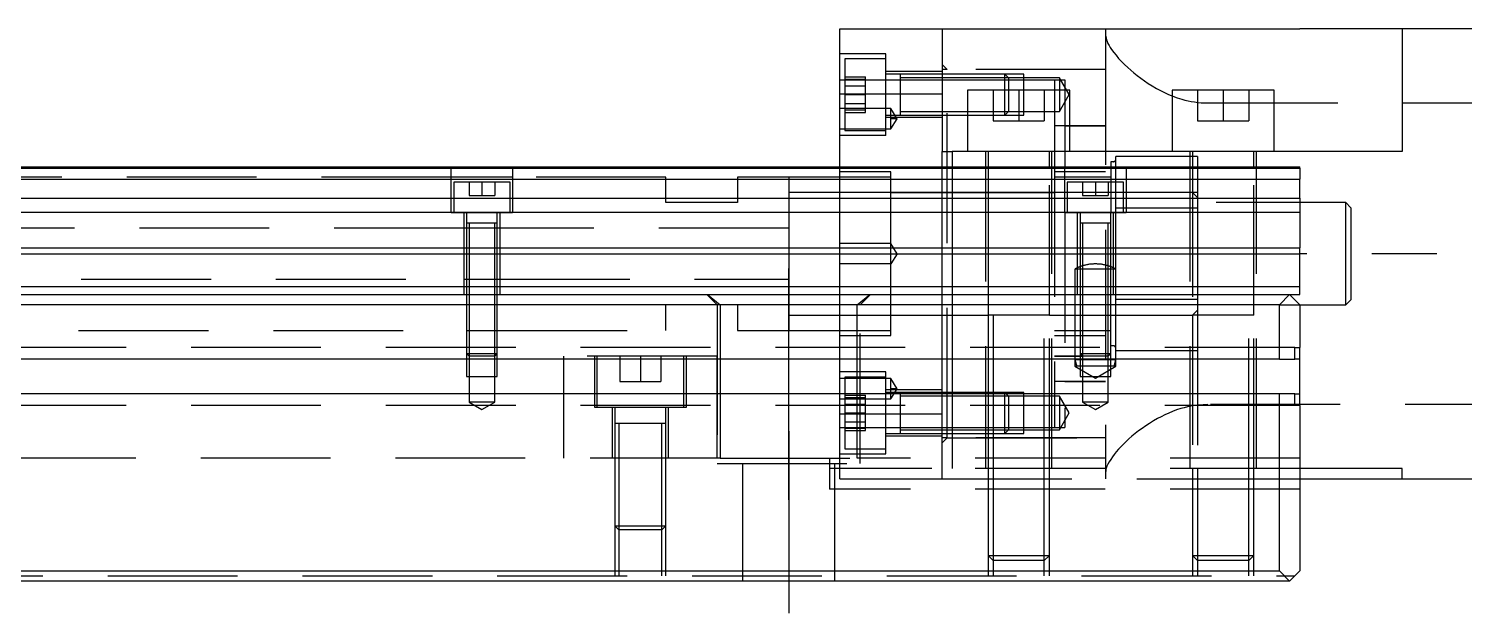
# Model space of a CAD drawing. Extents: x -22 to 734, y -340 to 107.
# Drawn here: x 335.7 to 476.1, y -315 to -257.8 of the extents above; entities that cross this region are included whole.
import ezdxf

# ---------------------------------------------------------------- set-up
doc = ezdxf.new("R2010")
doc.units = 0
doc.linetypes.add('CENTER', pattern=[50.8, 31.75, -6.35, 6.35, -6.35])
doc.linetypes.add('DASHED', pattern=[19.05, 12.7, -6.35])
doc.layers.get('0').update_dxf_attribs({"linetype": 'CONTINUOUS'})
doc.layers.add('CENTER', color=1, linetype='CENTER')

msp = doc.modelspace()

# ---------------------------------------------------------------- linework, layer by layer
at = {"color": 7, "linetype": 'CONTINUOUS'}
for p, q in [((415, -264.17), (415, -257.82)), ((415, -257.82), (425, -257.82)), ((425, -257.82), (460, -257.82)), ((425, -257.82), (425, -269.82)), ((470, -257.82), (460, -257.82)), ((491, -257.82), (470, -257.82)), ((470, -257.82), (470, -269.82)), ((427.5, -263.82), (427.5, -269.82)), ((437.5, -263.82), (427.5, -263.82)), ((437.5, -269.82), (437.5, -263.82)), ((447.5, -263.82), (447.5, -269.82)), ((457.5, -263.82), (447.5, -263.82)), ((457.5, -269.82), (457.5, -263.82)), ((415, -271.32), (415, -264.17)), ((415, -264.17), (425, -264.17)), ((425, -269.82), (426, -269.82)), ((425, -271.32), (425, -269.82)), ((470, -269.82), (426, -269.82)), ((426, -269.82), (426, -271.32)), ((323.5, -271.32), (460, -271.32)), ((323.5, -271.45), (460, -271.45)), ((460, -271.45), (460, -271.32)), ((460, -271.45), (460, -272.53)), ((323.5, -272.53), (460, -272.53)), ((460, -274.4), (460, -272.53)), ((323.5, -274.4), (460, -274.4)), ((460, -274.4), (460, -275.75)), ((323.5, -275.75), (460, -275.75)), ((460, -275.75), (460, -279.23)), ((440, -276.82), (438.5, -276.82)), ((441.5, -276.82), (438.5, -276.82)), ((441.5, -276.82), (440, -276.82)), ((323.5, -279.23), (460, -279.23)), ((460, -279.82), (460, -279.23)), ((193.5, -279.82), (460, -279.82)), ((460, -283.02), (460, -279.82)), ((0, -283.02), (460, -283.02)), ((460, -283.82), (460, -283.02)), ((1, -283.82), (459, -283.82)), ((458, -284.82), (2, -284.82)), ((458, -284.82), (459, -283.82)), ((458, -290.12), (458, -284.82)), ((459, -283.82), (460, -284.82)), ((459, -283.82), (460, -283.82)), ((460, -284.82), (460, -288.97)), ((459.5, -290.12), (459.5, -288.97)), ((459.5, -288.97), (460, -288.97)), ((460, -290.12), (460, -288.97)), ((458, -290.12), (2, -290.12)), ((458, -290.12), (459.5, -290.12)), ((460, -290.12), (459.5, -290.12)), ((460, -293.52), (460, -290.12)), ((458, -293.52), (2, -293.52)), ((459.5, -293.52), (458, -293.52)), ((458, -310.82), (458, -293.52)), ((459.5, -293.52), (460, -293.52)), ((459.5, -294.67), (459.5, -293.52)), ((460, -294.67), (459.5, -294.67)), ((460, -294.67), (460, -293.52)), ((460, -294.67), (460, -310.82)), ((470, -300.82), (460, -300.82)), ((460, -301.82), (470, -301.82)), ((470, -301.82), (470, -300.82)), ((470, -301.82), (491, -301.82)), ((2, -310.82), (458, -310.82)), ((459, -311.82), (458, -310.82)), ((460, -310.82), (459, -311.82)), ((459, -311.82), (1, -311.82))]:
    msp.add_line(p, q, dxfattribs=at)
at = {"color": 3, "linetype": 'DASHED'}
for p, q in [((441, -257.82), (441, -258.44)), ((441, -258.44), (441.01, -258.58)), ((441, -258.44), (441, -301.2)), ((441.01, -258.58), (441.04, -258.74)), ((441.04, -258.74), (441.08, -258.9)), ((441.08, -258.9), (441.15, -259.08)), ((441.15, -259.08), (441.23, -259.26)), ((441.23, -259.26), (441.34, -259.46)), ((441.34, -259.46), (441.45, -259.65)), ((441.45, -259.65), (441.59, -259.86)), ((419.5, -260.26), (415, -260.26)), ((419.5, -260.76), (415.5, -260.76)), ((415.5, -260.76), (415.5, -264.26)), ((419.5, -268.26), (419.5, -260.26)), ((441.59, -259.86), (441.79, -260.14)), ((441.79, -260.14), (442.02, -260.42)), ((442.02, -260.42), (442.27, -260.72)), ((442.27, -260.72), (442.55, -261.01)), ((442.55, -261.01), (442.85, -261.32)), ((415.5, -262.53), (417.5, -262.53)), ((417.5, -263.4), (417.5, -262.53)), ((425, -262.01), (419.5, -262.01)), ((420.9, -262.26), (419.5, -262.26)), ((420.9, -262.26), (420.89, -262.26)), ((420.9, -262.26), (420.9, -266.26)), ((425, -262.26), (420.9, -262.26)), ((420.9, -262.26), (420.9, -262.26)), ((420.9, -262.26), (420.9, -262.61)), ((420.9, -262.26), (420.9, -266.26)), ((425.5, -261.82), (425, -261.32)), ((425.5, -261.82), (425, -261.82)), ((431.15, -262.26), (425, -262.26)), ((431.15, -262.26), (425, -262.26)), ((425.5, -297.82), (425.5, -261.82)), ((441, -261.82), (425.5, -261.82)), ((431.5, -262.61), (431.15, -262.26)), ((433, -262.26), (431.15, -262.26)), ((431.15, -263.82), (431.15, -262.26)), ((433, -263.82), (433, -262.26)), ((442.85, -261.32), (443.18, -261.62)), ((443.18, -261.62), (443.47, -261.88)), ((443.47, -261.88), (443.77, -262.14)), ((443.77, -262.14), (444.1, -262.4)), ((444.1, -262.4), (444.43, -262.65)), ((415, -262.82), (415.5, -262.82)), ((415, -262.82), (415.5, -262.82)), ((415.5, -262.76), (417.5, -262.76)), ((415.5, -262.82), (419.5, -262.82)), ((415.5, -262.82), (419.5, -262.82)), ((415.5, -263.4), (417.5, -263.4)), ((417.5, -265.13), (417.5, -263.4)), ((419.5, -262.82), (420.9, -262.82)), ((419.5, -262.82), (420.9, -262.82)), ((420.9, -262.61), (420.9, -264.13)), ((425, -262.61), (420.9, -262.61)), ((420.9, -262.82), (425, -262.82)), ((420.9, -262.82), (425, -262.82)), ((431.5, -262.61), (425, -262.61)), ((425, -262.82), (431.5, -262.82)), ((425, -262.82), (431.5, -262.82)), ((430, -263.82), (430, -266.82)), ((431.15, -264.26), (431.15, -263.82)), ((433, -262.61), (431.5, -262.61)), ((431.5, -262.61), (431.5, -263.82)), ((431.5, -262.82), (433, -262.82)), ((431.5, -262.82), (433, -262.82)), ((431.5, -263.82), (431.5, -264.26)), ((432.5, -263.82), (432.5, -266.82)), ((436.5, -262.61), (433, -262.61)), ((433, -262.82), (436, -262.82)), ((433, -262.82), (436, -262.82)), ((433, -266.26), (433, -263.82)), ((435, -263.82), (435, -266.82)), ((436, -262.82), (437, -262.82)), ((436, -262.82), (436, -263.82)), ((436, -263.82), (436, -269.82)), ((437.45, -264.26), (436.5, -262.61)), ((436.5, -262.61), (436.5, -264.26)), ((437, -262.82), (437, -271.32)), ((444.43, -262.65), (444.79, -262.91)), ((444.79, -262.91), (445.17, -263.16)), ((445.17, -263.16), (445.57, -263.41)), ((445.57, -263.41), (445.98, -263.65)), ((445.98, -263.65), (446.36, -263.86)), ((446.36, -263.86), (446.75, -264.05)), ((450, -263.82), (450, -266.82)), ((452.5, -263.82), (452.5, -266.82)), ((455, -263.82), (455, -266.82)), ((415.5, -264.26), (415.5, -267.76)), ((415.5, -264.26), (417.5, -264.26)), ((415.5, -265.13), (417.5, -265.13)), ((417.5, -266), (417.5, -265.13)), ((420.9, -264.13), (420.9, -264.4)), ((420.9, -264.26), (420.9, -266.26)), ((420.9, -264.26), (420.9, -266.26)), ((420.9, -264.4), (420.9, -265.91)), ((431.15, -266.26), (431.15, -264.26)), ((431.5, -264.26), (431.5, -265.91)), ((436.5, -265.91), (437.45, -264.26)), ((436.5, -264.26), (436.5, -265.91)), ((446.75, -264.05), (447.16, -264.24)), ((447.16, -264.24), (447.58, -264.41)), ((447.58, -264.41), (448.01, -264.57)), ((448.01, -264.57), (448.45, -264.71)), ((448.45, -264.71), (448.75, -264.79)), ((448.75, -264.79), (449.06, -264.86)), ((449.06, -264.86), (449.37, -264.93)), ((449.37, -264.93), (449.68, -264.98)), ((449.68, -264.98), (450.01, -265.02)), ((450.01, -265.02), (450.34, -265.06)), ((450.34, -265.06), (450.67, -265.07)), ((450.67, -265.07), (451, -265.08)), ((451, -265.08), (483, -265.08)), ((420, -265.62), (415, -265.62)), ((415.5, -265.76), (417.5, -265.76)), ((415.5, -266), (417.5, -266)), ((419.5, -266.26), (420.9, -266.26)), ((425, -266.51), (419.5, -266.51)), ((420.6, -266.62), (420, -265.62)), ((420, -266.62), (420, -265.62)), ((420, -267.62), (420.6, -266.62)), ((420.6, -266.62), (420, -266.62)), ((420, -267.62), (420, -266.62)), ((420.89, -266.26), (425, -266.26)), ((420.9, -265.91), (425, -265.91)), ((425, -265.91), (427.5, -265.91)), ((425, -266.26), (427.5, -266.26)), ((425, -266.26), (427.5, -266.26)), ((427.5, -265.91), (431.5, -265.91)), ((427.5, -266.26), (431.15, -266.26)), ((427.5, -266.26), (431.15, -266.26)), ((431.15, -266.26), (431.5, -265.91)), ((431.15, -266.26), (433, -266.26)), ((431.5, -265.91), (433, -265.91)), ((433, -265.91), (436.5, -265.91)), ((415, -267.62), (420, -267.62)), ((415.5, -267.76), (419.5, -267.76)), ((430, -266.82), (432.5, -266.82)), ((432.5, -266.82), (435, -266.82)), ((437, -267.32), (436, -267.32)), ((437, -267.32), (437.5, -267.32)), ((437.5, -267.32), (437, -267.32)), ((437.5, -267.32), (441, -267.32)), ((441, -267.32), (437.5, -267.32)), ((450, -266.82), (452.5, -266.82)), ((452.5, -266.82), (455, -266.82)), ((419.5, -268.26), (415, -268.26)), ((429.25, -269.82), (429.25, -300.82)), ((429.5, -269.82), (429.5, -271.32)), ((435.5, -271.32), (435.5, -269.82)), ((435.75, -300.82), (435.75, -269.82)), ((436, -269.82), (436, -271.32)), ((441.75, -270.82), (441.5, -270.82)), ((441.5, -270.82), (441.5, -271.32)), ((442, -271.32), (442, -270.32)), ((449.5, -270.32), (442, -270.32)), ((449.25, -269.82), (449.25, -300.82)), ((449.5, -269.82), (449.5, -271.32)), ((450, -270.32), (449.5, -270.32)), ((450, -270.32), (450, -271.32)), ((455.5, -271.32), (455.5, -269.82)), ((455.75, -300.82), (455.75, -269.82)), ((377, -272.32), (323.5, -272.32)), ((377, -275.82), (377, -271.32)), ((383, -272.32), (377, -272.32)), ((383, -271.32), (383, -275.82)), ((398, -272.32), (383, -272.32)), ((398, -274.82), (398, -272.32)), ((410, -272.32), (405, -272.32)), ((405, -272.32), (405, -274.82)), ((415, -272.32), (410, -272.32)), ((410, -272.32), (410, -279.82)), ((410, -272.32), (410, -279.82)), ((415, -283.82), (415, -271.32)), ((420, -271.82), (415, -271.82)), ((420, -272.32), (415, -272.32)), ((420, -278.82), (420, -271.82)), ((425, -283.82), (425, -271.32)), ((426, -271.32), (426, -283.82)), ((429.5, -271.32), (429.5, -283.82)), ((435.5, -285.82), (435.5, -271.32)), ((436, -271.32), (436, -296.82)), ((441, -271.82), (436, -271.82)), ((441.5, -272.32), (436, -272.32)), ((437, -275.82), (437, -271.32)), ((441.5, -271.32), (441.5, -275.82)), ((442, -275.35), (442, -271.32)), ((443, -271.32), (443, -275.82)), ((449.5, -271.32), (449.5, -285.82)), ((450, -271.32), (450, -275.35)), ((455.5, -285.82), (455.5, -271.32)), ((377.25, -272.82), (377.25, -275.82)), ((382.75, -272.82), (377.25, -272.82)), ((378.75, -272.82), (378.75, -274.12)), ((380, -272.82), (380, -274.12)), ((381.25, -272.82), (381.25, -274.12)), ((382.75, -275.82), (382.75, -272.82)), ((437.25, -272.82), (437.25, -275.82)), ((442.75, -272.82), (437.25, -272.82)), ((438.75, -272.82), (438.75, -274.12)), ((440, -272.82), (440, -274.12)), ((441.25, -272.82), (441.25, -274.12)), ((442.75, -275.82), (442.75, -272.82)), ((378.75, -274.12), (380, -274.12)), ((380, -274.12), (381.25, -274.12)), ((405, -274.82), (398, -274.82)), ((415, -273.82), (410, -273.82)), ((420, -273.82), (415, -273.82)), ((425, -273.82), (420, -273.82)), ((420, -273.82), (425, -273.82)), ((429.5, -273.82), (425, -273.82)), ((425, -273.82), (429.5, -273.82)), ((436, -273.82), (429.5, -273.82)), ((429.5, -273.82), (436, -273.82)), ((441.5, -273.82), (436, -273.82)), ((438.75, -274.12), (440, -274.12)), ((440, -274.12), (441.25, -274.12)), ((449.5, -273.82), (441.5, -273.82)), ((450, -274.32), (449.5, -273.82)), ((450, -273.82), (449.5, -273.82)), ((464.5, -274.82), (450, -274.82)), ((465, -275.32), (464.5, -274.82)), ((464.5, -279.82), (464.5, -274.82)), ((383, -275.82), (377, -275.82)), ((378.25, -283.82), (378.25, -275.82)), ((378.5, -275.82), (378.5, -276.82)), ((381.5, -276.82), (381.5, -275.82)), ((381.75, -275.82), (381.75, -283.82)), ((437, -275.82), (437, -296.82)), ((443, -275.82), (437, -275.82)), ((438.25, -283.82), (438.25, -275.82)), ((438.5, -275.82), (438.5, -276.82)), ((441.5, -276.82), (441.5, -275.82)), ((441.75, -275.82), (441.75, -283.82)), ((442, -281.32), (442, -275.35)), ((450, -275.35), (442, -275.35)), ((450, -275.35), (450, -284.29)), ((465, -275.32), (465, -279.82)), ((378.25, -277.32), (323.5, -277.32)), ((378.5, -277.32), (378.25, -277.32)), ((378.5, -276.81), (378.5, -276.82)), ((378.5, -276.82), (378.5, -283.82)), ((378.5, -276.82), (378.5, -276.82)), ((380, -276.82), (378.5, -276.82)), ((378.75, -277.32), (378.5, -277.32)), ((378.75, -276.82), (378.75, -283.82)), ((381.25, -277.32), (378.75, -277.32)), ((381.5, -276.82), (380, -276.82)), ((381.25, -283.82), (381.25, -276.82)), ((381.5, -277.32), (381.25, -277.32)), ((381.5, -276.82), (381.5, -276.81)), ((381.5, -283.82), (381.5, -276.82)), ((381.5, -276.82), (381.5, -276.82)), ((381.75, -277.32), (381.5, -277.32)), ((410, -277.32), (381.75, -277.32)), ((438.5, -276.81), (438.5, -276.82)), ((438.5, -276.82), (438.5, -276.82)), ((438.5, -276.82), (438.5, -283.82)), ((441.5, -276.82), (438.5, -276.82)), ((438.75, -276.82), (438.75, -283.82)), ((441.25, -283.82), (441.25, -276.82)), ((441.5, -276.82), (441.5, -276.81)), ((441.5, -276.82), (441.5, -276.82)), ((441.5, -283.82), (441.5, -276.82)), ((420, -278.82), (415, -278.82)), ((420.6, -279.82), (420, -278.82)), ((420, -280.82), (420, -278.82)), ((323.5, -279.82), (460, -279.82)), ((410, -279.82), (410, -283.82)), ((410, -279.82), (410, -283.82)), ((420, -280.82), (415, -280.82)), ((420.6, -279.82), (420, -280.82)), ((420, -287.82), (420, -280.82)), ((440.06, -280.82), (439.94, -280.82)), ((464.5, -284.82), (464.5, -279.82)), ((465, -279.82), (465, -284.32)), ((438, -281.32), (438, -283.82)), ((438.25, -281.32), (438, -281.32)), ((438.5, -281.32), (438.25, -281.32)), ((438.75, -281.32), (438.5, -281.32)), ((441.25, -281.32), (438.75, -281.32)), ((441.5, -281.32), (441.25, -281.32)), ((441.75, -281.32), (441.5, -281.32)), ((442, -281.32), (441.75, -281.32)), ((442, -283.82), (442, -281.32)), ((321.75, -282.32), (378.25, -282.32)), ((378.25, -282.32), (378.5, -282.32)), ((378.5, -282.32), (378.75, -282.32)), ((378.75, -282.32), (381.25, -282.32)), ((381.25, -282.32), (381.5, -282.32)), ((381.5, -282.32), (381.75, -282.32)), ((381.75, -282.32), (410, -282.32)), ((378.5, -283.82), (378.5, -289.57)), ((378.5, -283.82), (378.5, -289.57)), ((378.75, -283.82), (378.75, -289.82)), ((381.25, -289.82), (381.25, -283.82)), ((381.5, -289.57), (381.5, -283.82)), ((381.5, -289.57), (381.5, -283.82)), ((398, -287.32), (398, -284.82)), ((402, -283.82), (403, -284.82)), ((402.06, -283.82), (403.29, -284.82)), ((403, -284.82), (403, -300.32)), ((403.29, -284.82), (403.29, -290.12)), ((405, -284.82), (405, -287.32)), ((410, -283.82), (410, -287.32)), ((410, -283.82), (410, -287.32)), ((415, -290.12), (415, -283.82)), ((416.71, -284.82), (417.94, -283.82)), ((416.71, -290.12), (416.71, -284.82)), ((417, -284.82), (418, -283.82)), ((417, -300.32), (417, -284.82)), ((425, -290.12), (425, -283.82)), ((426, -283.82), (426, -290.12)), ((429.5, -283.82), (429.5, -285.82)), ((438, -283.82), (438, -290.12)), ((438.5, -283.82), (438.5, -289.57)), ((438.5, -283.82), (438.5, -289.57)), ((438.75, -283.82), (438.75, -289.82)), ((441.25, -289.82), (441.25, -283.82)), ((441.5, -289.57), (441.5, -283.82)), ((441.5, -289.57), (441.5, -283.82)), ((442, -290.12), (442, -283.82)), ((450, -284.29), (442, -284.29)), ((450, -284.29), (450, -285.82)), ((458, -284.82), (460, -284.82)), ((460, -284.82), (464.5, -284.82)), ((464.5, -284.82), (465, -284.32)), ((410, -285.82), (415, -285.82)), ((415, -285.82), (416.71, -285.82)), ((416.71, -285.82), (420, -285.82)), ((420, -285.82), (425, -285.82)), ((420, -285.82), (425, -285.82)), ((425, -285.82), (429.4, -285.82)), ((425, -285.82), (429.4, -285.82)), ((429.4, -285.82), (429.5, -285.82)), ((429.4, -285.82), (429.5, -285.82)), ((429.5, -285.81), (429.5, -285.82)), ((435.5, -285.82), (429.5, -285.82)), ((429.5, -285.82), (429.5, -290.12)), ((429.5, -285.82), (429.5, -285.82)), ((430, -285.82), (430, -290.12)), ((435, -300.82), (435, -285.82)), ((435.5, -300.82), (435.5, -285.81)), ((435.5, -285.82), (435.6, -285.82)), ((435.5, -285.82), (435.6, -285.82)), ((435.6, -285.82), (436, -285.82)), ((435.6, -285.82), (436, -285.82)), ((436, -285.82), (441.5, -285.82)), ((441.5, -285.82), (449.5, -285.82)), ((449.5, -285.82), (450, -285.32)), ((449.5, -285.81), (449.5, -300.82)), ((455.5, -285.82), (449.5, -285.82)), ((450, -285.82), (450, -300.82)), ((455, -300.82), (455, -285.82)), ((455.5, -300.82), (455.5, -285.81)), ((321.5, -287.32), (378.5, -287.32)), ((378.5, -287.32), (378.75, -287.32)), ((378.75, -287.32), (381.25, -287.32)), ((381.25, -287.32), (381.5, -287.32)), ((381.5, -287.32), (398, -287.32)), ((405, -287.32), (410, -287.32)), ((410, -287.32), (415, -287.32)), ((415, -287.32), (416.71, -287.32)), ((415, -287.82), (420, -287.82)), ((416.71, -287.32), (420, -287.32)), ((436, -287.32), (441.5, -287.32)), ((436, -287.82), (441, -287.82)), ((459.5, -288.97), (0.5, -288.97)), ((441.75, -288.82), (441.5, -288.82)), ((378.5, -289.57), (378.75, -289.82)), ((378.5, -289.57), (378.5, -290.12)), ((378.5, -289.57), (381.5, -289.57)), ((378.5, -290.12), (378.5, -291.82)), ((378.75, -289.82), (378.75, -291.82)), ((381.25, -289.82), (378.75, -289.82)), ((381.25, -289.82), (381.5, -289.57)), ((381.25, -291.82), (381.25, -289.82)), ((381.5, -290.12), (381.5, -289.57)), ((381.5, -291.82), (381.5, -290.12)), ((403, -289.82), (388, -289.82)), ((388, -290.12), (388, -289.82)), ((388, -293.52), (388, -290.12)), ((391, -289.82), (391, -294.82)), ((391.25, -289.82), (391.25, -290.12)), ((391.25, -290.12), (391.25, -293.52)), ((393.5, -289.82), (393.5, -292.32)), ((395.5, -289.82), (395.5, -292.32)), ((397.5, -289.82), (397.5, -292.32)), ((399.75, -290.12), (399.75, -289.82)), ((399.75, -293.52), (399.75, -290.12)), ((400, -294.82), (400, -289.82)), ((403, -290.12), (403, -289.82)), ((403, -293.52), (403, -290.12)), ((403.29, -290.12), (403.29, -293.52)), ((415, -293.52), (415, -290.12)), ((416.71, -293.52), (416.71, -290.12)), ((425, -293.52), (425, -290.12)), ((426, -290.12), (426, -293.52)), ((429.5, -290.12), (429.5, -293.52)), ((430, -290.12), (430, -293.52)), ((436, -289.82), (438.75, -289.82)), ((438.75, -289.82), (436, -289.82)), ((438, -290.12), (438, -290.19)), ((438, -290.19), (438, -290.82)), ((438, -290.19), (438.17, -290.82)), ((438.5, -290.19), (438, -290.19)), ((438.5, -289.57), (438.75, -289.82)), ((438.5, -289.57), (438.5, -290.12)), ((438.5, -289.57), (441.5, -289.57)), ((438.5, -290.12), (438.5, -291.82)), ((441.5, -290.19), (438.5, -290.19)), ((438.75, -289.82), (438.75, -291.82)), ((441.25, -289.82), (438.75, -289.82)), ((441.25, -289.82), (441.5, -289.57)), ((441.25, -291.82), (441.25, -289.82)), ((441.5, -290.12), (441.5, -289.57)), ((441.5, -291.82), (441.5, -290.12)), ((442, -290.19), (441.5, -290.19)), ((441.83, -290.82), (442, -290.19)), ((450, -289.32), (442, -289.32)), ((442, -290.19), (442, -290.12)), ((442, -290.82), (442, -290.19)), ((378.5, -291.82), (381.5, -291.82)), ((378.75, -291.82), (378.75, -294.32)), ((381.25, -294.32), (381.25, -291.82)), ((419.5, -291.38), (415, -291.38)), ((420, -292.02), (415, -292.02)), ((416.71, -291.88), (415.5, -291.88)), ((415.5, -291.88), (415.5, -293.52)), ((419.5, -291.88), (416.71, -291.88)), ((419.5, -295.38), (419.5, -291.38)), ((420.6, -293.02), (420, -292.02)), ((420, -293.02), (420, -292.02)), ((438, -290.82), (440, -291.97)), ((442, -290.82), (438, -290.82)), ((438.5, -291.82), (441.5, -291.82)), ((438.75, -291.82), (438.75, -294.32)), ((440, -291.97), (442, -290.82)), ((441.25, -294.32), (441.25, -291.82)), ((393.5, -292.32), (395.5, -292.32)), ((395.5, -292.32), (397.5, -292.32)), ((425, -293.13), (419.5, -293.13)), ((420.9, -293.38), (419.5, -293.38)), ((420, -294.02), (420.6, -293.02)), ((420.6, -293.02), (420, -293.02)), ((420, -294.02), (420, -293.02)), ((420.6, -293.02), (420, -293.02)), ((420.9, -293.38), (420.89, -293.38)), ((420.9, -293.38), (420.9, -297.38)), ((420.9, -293.38), (420.9, -293.52)), ((420.9, -293.38), (420.9, -293.38)), ((425, -293.38), (420.9, -293.38)), ((420.9, -293.38), (420.9, -297.38)), ((429.5, -293.38), (425, -293.38)), ((429.5, -293.38), (425, -293.38)), ((430, -293.38), (429.5, -293.38)), ((430, -293.38), (429.5, -293.38)), ((431.15, -293.38), (430, -293.38)), ((431.15, -293.38), (430, -293.38)), ((431.5, -293.73), (431.15, -293.38)), ((433, -293.38), (431.15, -293.38)), ((431.15, -297.38), (431.15, -293.38)), ((433, -297.38), (433, -293.38)), ((437, -292.32), (436, -292.32)), ((437, -292.32), (441, -292.32)), ((441, -292.32), (437, -292.32)), ((459.5, -294.67), (0.5, -294.67)), ((378.75, -294.32), (380, -295.04)), ((381.25, -294.32), (378.75, -294.32)), ((380, -295.04), (381.25, -294.32)), ((388, -299.82), (388, -293.52)), ((391, -294.82), (400, -294.82)), ((391.25, -293.52), (391.25, -294.82)), ((392.75, -294.82), (392.75, -299.82)), ((393, -294.82), (393, -296.42)), ((398, -296.42), (398, -294.82)), ((398.25, -299.82), (398.25, -294.82)), ((399.75, -294.82), (399.75, -293.52)), ((403, -299.82), (403, -293.52)), ((403.29, -293.52), (403.29, -299.82)), ((415, -295.47), (415, -293.52)), ((415, -294.02), (420, -294.02)), ((415.5, -293.52), (415.5, -298.88)), ((415.5, -293.64), (417.5, -293.64)), ((415.5, -293.88), (417.5, -293.88)), ((415.5, -294.51), (417.5, -294.51)), ((416.71, -299.82), (416.71, -293.52)), ((417.5, -293.88), (417.5, -293.64)), ((417.5, -295.38), (417.5, -293.88)), ((420.9, -293.52), (420.9, -293.73)), ((420.9, -293.73), (420.9, -297.03)), ((425, -293.73), (420.9, -293.73)), ((425, -300.82), (425, -293.52)), ((429.5, -293.73), (425, -293.73)), ((426, -293.52), (426, -300.82)), ((429.5, -293.52), (429.5, -300.82)), ((430, -293.73), (429.5, -293.73)), ((430, -293.52), (430, -300.82)), ((431.5, -293.73), (430, -293.73)), ((433, -293.73), (431.5, -293.73)), ((431.5, -293.73), (431.5, -297.03)), ((436.5, -293.73), (433, -293.73)), ((437.45, -295.38), (436.5, -293.73)), ((436.5, -293.73), (436.5, -297.03)), ((438.75, -294.32), (440, -295.04)), ((441.25, -294.32), (438.75, -294.32)), ((440, -295.04), (441.25, -294.32)), ((448.68, -294.87), (448.36, -294.96)), ((449.01, -294.79), (448.68, -294.87)), ((449.34, -294.72), (449.01, -294.79)), ((449.62, -294.67), (449.34, -294.72)), ((451, -294.56), (449.62, -294.67)), ((483, -294.56), (451, -294.56)), ((415, -301.82), (415, -295.47)), ((415, -295.47), (416.71, -295.47)), ((415.5, -295.38), (417.5, -295.38)), ((415.5, -296.24), (417.5, -296.24)), ((416.71, -295.47), (425, -295.47)), ((417.5, -296.88), (417.5, -295.38)), ((419.5, -299.38), (419.5, -295.38)), ((420.9, -295.38), (420.9, -297.38)), ((420.9, -295.38), (420.9, -297.38)), ((436.5, -297.03), (437.45, -295.38)), ((445.67, -296.17), (445.29, -296.4)), ((446.07, -295.94), (445.67, -296.17)), ((446.42, -295.75), (446.07, -295.94)), ((446.79, -295.57), (446.42, -295.75)), ((447.17, -295.4), (446.79, -295.57)), ((447.55, -295.24), (447.17, -295.4)), ((447.95, -295.09), (447.55, -295.24)), ((448.36, -294.96), (447.95, -295.09)), ((393, -296.41), (393, -299.82)), ((398, -296.42), (393, -296.42)), ((398, -296.42), (393, -296.42)), ((398, -296.42), (393, -296.42)), ((393.4, -296.42), (393.4, -299.82)), ((397.6, -299.82), (397.6, -296.42)), ((398, -299.82), (398, -296.41)), ((415, -296.82), (425, -296.82)), ((415, -296.82), (425, -296.82)), ((415.5, -296.88), (417.5, -296.88)), ((415.5, -297.11), (417.5, -297.11)), ((417.5, -297.11), (417.5, -296.88)), ((419.5, -297.38), (420.9, -297.38)), ((419.5, -297.63), (425, -297.63)), ((420.89, -297.38), (425, -297.38)), ((420.9, -297.03), (425, -297.03)), ((425, -296.82), (436, -296.82)), ((425, -296.82), (436, -296.82)), ((425, -297.03), (431.5, -297.03)), ((425, -297.03), (431.5, -297.03)), ((425, -297.38), (431.15, -297.38)), ((425, -297.38), (431.15, -297.38)), ((431.15, -297.38), (431.5, -297.03)), ((431.15, -297.38), (433, -297.38)), ((431.5, -297.03), (433, -297.03)), ((433, -297.03), (436.5, -297.03)), ((436, -296.82), (437, -296.82)), ((443.58, -297.66), (443.28, -297.92)), ((443.9, -297.4), (443.58, -297.66)), ((444.23, -297.14), (443.9, -297.4)), ((444.57, -296.89), (444.23, -297.14)), ((444.93, -296.64), (444.57, -296.89)), ((445.29, -296.4), (444.93, -296.64)), ((415.5, -298.88), (419.5, -298.88)), ((425, -298.32), (425.5, -297.82)), ((425.5, -297.82), (425, -297.82)), ((425.5, -297.82), (441, -297.82)), ((441, -297.82), (425.5, -297.82)), ((442.26, -298.94), (442.04, -299.19)), ((442.49, -298.69), (442.26, -298.94)), ((442.74, -298.44), (442.49, -298.69)), ((443, -298.18), (442.74, -298.44)), ((443.28, -297.92), (443, -298.18)), ((403.29, -299.82), (296.71, -299.82)), ((393, -299.82), (393, -306.42)), ((393, -299.82), (393, -306.42)), ((393.4, -299.82), (393.4, -306.82)), ((397.6, -306.82), (397.6, -299.82)), ((398, -306.42), (398, -299.82)), ((398, -306.42), (398, -299.82)), ((403, -300.32), (417, -300.32)), ((403.29, -299.82), (416.71, -299.82)), ((405.5, -300.32), (405.5, -311.82)), ((414, -299.82), (414, -300.82)), ((414.5, -311.82), (414.5, -300.32)), ((415, -299.38), (419.5, -299.38)), ((460, -299.82), (416.71, -299.82)), ((441.23, -300.39), (441.13, -300.6)), ((441.35, -300.16), (441.23, -300.39)), ((441.5, -299.92), (441.35, -300.16)), ((441.66, -299.68), (441.5, -299.92)), ((441.84, -299.44), (441.66, -299.68)), ((442.04, -299.19), (441.84, -299.44)), ((414, -300.82), (414, -302.82)), ((424, -300.82), (414, -300.82)), ((415, -301.82), (425, -301.82)), ((460, -300.82), (424, -300.82)), ((425, -301.82), (425, -300.82)), ((425, -301.82), (455.5, -301.82)), ((429.5, -300.82), (429.5, -309.32)), ((429.5, -300.82), (429.5, -309.32)), ((430, -300.82), (430, -309.82)), ((435, -309.82), (435, -300.82)), ((435.5, -309.32), (435.5, -300.82)), ((435.5, -309.32), (435.5, -300.82)), ((441.01, -301.06), (441, -301.2)), ((441, -301.2), (441, -301.82)), ((441.03, -300.92), (441.01, -301.06)), ((441.07, -300.77), (441.03, -300.92)), ((441.13, -300.6), (441.07, -300.77)), ((449.5, -300.82), (449.5, -309.32)), ((449.5, -300.82), (449.5, -309.32)), ((450, -300.82), (450, -309.82)), ((455, -309.82), (455, -300.82)), ((455.5, -309.32), (455.5, -300.82)), ((455.5, -309.32), (455.5, -300.82)), ((455.5, -301.82), (460, -301.82)), ((419, -302.82), (414, -302.82)), ((460, -302.82), (419, -302.82)), ((393, -306.42), (393.4, -306.82)), ((393, -306.42), (393, -311.32)), ((393, -306.42), (398, -306.42)), ((393.4, -306.82), (393.4, -311.32)), ((397.6, -306.82), (393.4, -306.82)), ((397.6, -306.82), (398, -306.42)), ((397.6, -311.32), (397.6, -306.82)), ((398, -311.32), (398, -306.42)), ((429.5, -309.32), (430, -309.82)), ((429.5, -309.32), (429.5, -311.32)), ((429.5, -309.32), (435.5, -309.32)), ((430, -309.82), (430, -311.32)), ((435, -309.82), (430, -309.82)), ((435, -309.82), (435.5, -309.32)), ((435, -311.32), (435, -309.82)), ((435.5, -311.32), (435.5, -309.32)), ((449.5, -309.32), (450, -309.82)), ((449.5, -309.32), (449.5, -311.32)), ((449.5, -309.32), (455.5, -309.32)), ((450, -309.82), (450, -311.32)), ((455, -309.82), (450, -309.82)), ((455, -309.82), (455.5, -309.32)), ((455, -311.32), (455, -309.82)), ((455.5, -311.32), (455.5, -309.32)), ((0.5, -311.32), (459.5, -311.32))]:
    msp.add_line(p, q, dxfattribs=at)
for centre, radius, start, end in [((441.75, -270.57), 0.25, 270, 0), ((439.94, -284.82), 4, 90, 107.2682), ((440.06, -284.82), 4, 72.7318, 90), ((439.94, -284.82), 4, 114.9511, 118.9695), ((439.94, -284.82), 4, 111.0599, 114.9511), ((439.94, -284.82), 4, 107.2682, 111.0599), ((440.06, -284.82), 4, 68.9401, 72.7318), ((440.06, -284.82), 4, 65.0489, 68.9401), ((440.06, -284.82), 4, 61.0305, 65.0489), ((441.75, -289.07), 0.25, 0, 90)]:
    msp.add_arc(centre, radius, start, end, dxfattribs=at)
at = {"layer": 'CENTER', "color": 1, "linetype": 'CENTER'}
for p, q in [((511.49, -279.82), (460, -279.82)), ((410, -303.87), (410, -281.27)), ((410, -297.17), (410, -314.97))]:
    msp.add_line(p, q, dxfattribs=at)

doc.saveas('drawing.dxf')
